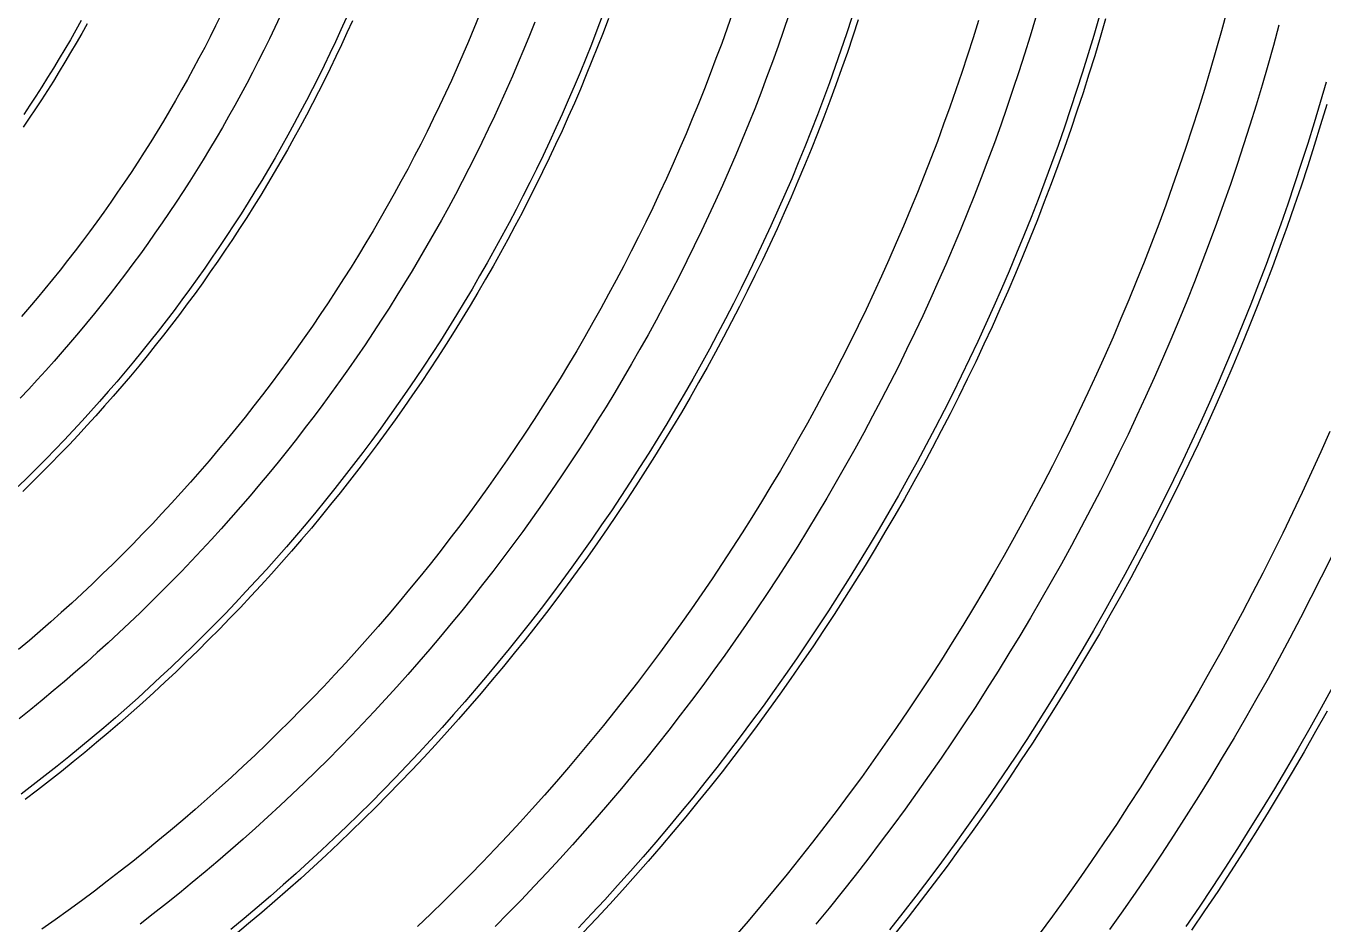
# Model space of a CAD drawing. Header units: metres. Extents: x 10 to 1210, y 10 to 2773.
# Drawn here: x 615.4 to 807.5, y 2079.5 to 2212.5 of the extents above; entities that cross this region are included whole.
import ezdxf

# ---------------------------------------------------------------- set-up
doc = ezdxf.new("R2010")
doc.units = ezdxf.units.M
for name, color, linetype in [('ACIKLIK', 5, 'Continuous'), ('CAM_SABLON', 4, 'Continuous'), ('DIS_KENAR_V91_Z3', 1, 'Continuous'), ('LAMBA_T4_Z4', 3, 'Continuous')]:
    doc.layers.add(name, color=color, linetype=linetype)

msp = doc.modelspace()

# ---------------------------------------------------------------- linework, layer by layer
at = {"layer": 'ACIKLIK'}
for points in [[(653.04, 2213.98), (652.25, 2212.3), (651.44, 2210.63), (650.62, 2208.96), (649.78, 2207.3), (648.93, 2205.65), (648.07, 2204), (647.19, 2202.37), (646.29, 2200.74), (645.39, 2199.11), (644.46, 2197.5), (643.53, 2195.89), (642.58, 2194.3), (641.61, 2192.71), (640.63, 2191.13), (639.64, 2189.56), (638.64, 2187.99), (637.62, 2186.44), (636.58, 2184.89), (635.54, 2183.36), (634.48, 2181.83), (633.41, 2180.31), (632.32, 2178.8), (631.22, 2177.3), (630.11, 2175.81), (628.98, 2174.33), (627.85, 2172.86), (626.7, 2171.4), (625.53, 2169.95), (624.36, 2168.52), (623.17, 2167.09), (621.97, 2165.67), (620.75, 2164.26), (619.53, 2162.86), (618.29, 2161.48), (617.04, 2160.1), (615.78, 2158.73), (614.5, 2157.38)], [(728.38, 2214.2), (727.58, 2211.86), (726.77, 2209.53), (725.93, 2207.21), (725.08, 2204.89), (724.2, 2202.58), (723.31, 2200.28), (722.39, 2197.99), (721.46, 2195.7), (720.5, 2193.42), (719.53, 2191.15), (718.53, 2188.89), (717.52, 2186.64), (716.48, 2184.4), (715.43, 2182.17), (714.36, 2179.94), (713.27, 2177.73), (712.15, 2175.52), (711.02, 2173.33), (709.87, 2171.14), (708.71, 2168.96), (707.52, 2166.8), (706.31, 2164.64), (705.08, 2162.5), (703.84, 2160.37), (702.58, 2158.24), (701.3, 2156.13), (700, 2154.03), (698.68, 2151.94), (697.34, 2149.87), (695.99, 2147.8), (694.62, 2145.75), (693.23, 2143.71), (691.82, 2141.68), (690.39, 2139.66), (688.95, 2137.66), (687.49, 2135.67), (686.01, 2133.69), (684.52, 2131.72), (683.01, 2129.77), (681.48, 2127.83), (679.93, 2125.9), (678.37, 2123.99), (676.79, 2122.09), (675.19, 2120.21), (673.58, 2118.34), (671.95, 2116.48), (670.31, 2114.64), (668.65, 2112.81), (666.97, 2110.99), (665.28, 2109.2), (663.57, 2107.41), (661.85, 2105.64), (660.11, 2103.89), (658.36, 2102.15), (656.59, 2100.43), (654.8, 2098.72), (653.01, 2097.03), (651.19, 2095.35), (649.36, 2093.69), (647.52, 2092.05), (645.66, 2090.42), (643.79, 2088.81), (641.91, 2087.21), (640.01, 2085.63), (638.1, 2084.07), (636.17, 2082.52), (634.23, 2080.99), (632.28, 2079.48)], [(764.9, 2213.68), (764.1, 2211.03), (763.28, 2208.38), (762.44, 2205.73), (761.57, 2203.1), (760.67, 2200.47), (759.76, 2197.85), (758.82, 2195.24), (757.86, 2192.63), (756.88, 2190.04), (755.87, 2187.45), (754.84, 2184.88), (753.79, 2182.31), (752.72, 2179.75), (751.62, 2177.2), (750.51, 2174.66), (749.37, 2172.13), (748.21, 2169.61), (747.02, 2167.1), (745.82, 2164.6), (744.59, 2162.11), (743.34, 2159.63), (742.07, 2157.16), (740.78, 2154.71), (739.46, 2152.26), (738.13, 2149.83), (736.77, 2147.41), (735.4, 2145), (734, 2142.6), (732.58, 2140.22), (731.14, 2137.85), (729.68, 2135.49), (728.2, 2133.14), (726.7, 2130.8), (725.18, 2128.48), (723.63, 2126.18), (722.07, 2123.88), (720.49, 2121.6), (718.89, 2119.34), (717.27, 2117.08), (715.63, 2114.85), (713.97, 2112.62), (712.29, 2110.41), (710.59, 2108.22), (708.87, 2106.04), (707.13, 2103.88), (705.38, 2101.73), (703.6, 2099.59), (701.81, 2097.48), (700, 2095.37), (698.17, 2093.29), (696.32, 2091.22), (694.45, 2089.16), (692.57, 2087.12), (690.67, 2085.1), (688.75, 2083.1), (686.81, 2081.11), (684.86, 2079.14)], [(690.74, 2213.11), (689.94, 2211.1), (689.12, 2209.09), (688.28, 2207.1), (687.43, 2205.11), (686.56, 2203.13), (685.67, 2201.16), (684.76, 2199.19), (683.84, 2197.23), (682.9, 2195.28), (681.94, 2193.34), (680.97, 2191.41), (679.98, 2189.49), (678.97, 2187.57), (677.95, 2185.66), (676.91, 2183.77), (675.85, 2181.88), (674.77, 2180), (673.68, 2178.13), (672.58, 2176.27), (671.45, 2174.42), (670.32, 2172.58), (669.16, 2170.75), (667.99, 2168.93), (666.8, 2167.12), (665.6, 2165.32), (664.38, 2163.53), (663.15, 2161.75), (661.9, 2159.99), (660.64, 2158.23), (659.36, 2156.48), (658.06, 2154.75), (656.75, 2153.03), (655.43, 2151.32), (654.09, 2149.62), (652.73, 2147.93), (651.36, 2146.25), (649.98, 2144.59), (648.58, 2142.94), (647.17, 2141.3), (645.74, 2139.67), (644.3, 2138.06), (642.84, 2136.45), (641.38, 2134.86), (639.89, 2133.29), (638.4, 2131.72), (636.89, 2130.17), (635.36, 2128.64), (633.83, 2127.11), (632.28, 2125.6), (630.71, 2124.11), (629.14, 2122.62), (627.55, 2121.16), (625.94, 2119.7), (624.33, 2118.26), (622.7, 2116.83), (621.06, 2115.42), (619.41, 2114.02), (617.75, 2112.64), (616.07, 2111.27), (614.38, 2109.91)], [(800.97, 2212.64), (800.16, 2209.66), (799.33, 2206.7), (798.46, 2203.74), (797.58, 2200.79), (796.66, 2197.85), (795.72, 2194.92), (794.76, 2191.99), (793.77, 2189.07), (792.75, 2186.17), (791.71, 2183.27), (790.65, 2180.38), (789.55, 2177.5), (788.44, 2174.63), (787.3, 2171.76), (786.13, 2168.91), (784.94, 2166.07), (783.72, 2163.24), (782.48, 2160.42), (781.22, 2157.61), (779.93, 2154.82), (778.61, 2152.03), (777.27, 2149.26), (775.91, 2146.49), (774.53, 2143.74), (773.11, 2141), (771.68, 2138.28), (770.22, 2135.56), (768.74, 2132.86), (767.24, 2130.17), (765.71, 2127.5), (764.15, 2124.84), (762.58, 2122.19), (760.98, 2119.56), (759.36, 2116.94), (757.72, 2114.33), (756.05, 2111.74), (754.36, 2109.17), (752.65, 2106.61), (750.92, 2104.06), (749.16, 2101.53), (747.38, 2099.01), (745.58, 2096.51), (743.76, 2094.03), (741.92, 2091.56), (740.05, 2089.11), (738.17, 2086.67), (736.26, 2084.25), (734.33, 2081.85), (732.38, 2079.46)], [(808.73, 2133.91), (807.23, 2130.88), (805.71, 2127.85), (804.16, 2124.84), (802.58, 2121.85), (800.98, 2118.86), (799.35, 2115.89), (797.7, 2112.94), (796.02, 2110), (794.31, 2107.08), (792.58, 2104.17), (790.82, 2101.27), (789.04, 2098.39), (787.24, 2095.53), (785.4, 2092.68), (783.55, 2089.85), (781.67, 2087.03), (779.76, 2084.23), (777.83, 2081.45), (775.88, 2078.69)]]:
    msp.add_lwpolyline(points, dxfattribs=at)
at = {"layer": 'CAM_SABLON'}
for points in [[(662.81, 2213.7), (662.01, 2211.94), (661.2, 2210.18), (660.37, 2208.43), (659.53, 2206.68), (658.68, 2204.94), (657.8, 2203.21), (656.92, 2201.49), (656.01, 2199.78), (655.1, 2198.07), (654.17, 2196.37), (653.22, 2194.68), (652.26, 2193), (651.28, 2191.33), (650.29, 2189.66), (649.29, 2188.01), (648.27, 2186.36), (647.23, 2184.72), (646.18, 2183.09), (645.12, 2181.47), (644.05, 2179.86), (642.96, 2178.26), (641.85, 2176.67), (640.73, 2175.08), (639.6, 2173.51), (638.46, 2171.95), (637.3, 2170.4), (636.12, 2168.86), (634.94, 2167.32), (633.74, 2165.8), (632.53, 2164.29), (631.3, 2162.79), (630.06, 2161.3), (628.81, 2159.82), (627.55, 2158.36), (626.27, 2156.9), (624.98, 2155.45), (623.68, 2154.02), (622.36, 2152.6), (621.03, 2151.19), (619.69, 2149.79), (618.34, 2148.4), (616.98, 2147.02), (615.6, 2145.66), (614.21, 2144.31)], [(700.72, 2214), (699.93, 2211.9), (699.12, 2209.81), (698.29, 2207.73), (697.44, 2205.65), (696.57, 2203.58), (695.68, 2201.52), (694.78, 2199.47), (693.86, 2197.42), (692.92, 2195.39), (691.96, 2193.36), (690.99, 2191.34), (690, 2189.33), (688.99, 2187.32), (687.96, 2185.33), (686.92, 2183.35), (685.86, 2181.37), (684.78, 2179.4), (683.68, 2177.45), (682.57, 2175.5), (681.44, 2173.56), (680.29, 2171.64), (679.13, 2169.72), (677.95, 2167.81), (676.75, 2165.91), (675.54, 2164.03), (674.31, 2162.15), (673.06, 2160.29), (671.8, 2158.43), (670.52, 2156.59), (669.23, 2154.76), (667.92, 2152.94), (666.59, 2151.13), (665.25, 2149.33), (663.89, 2147.55), (662.52, 2145.78), (661.13, 2144.01), (659.73, 2142.26), (658.31, 2140.53), (656.87, 2138.8), (655.42, 2137.09), (653.96, 2135.39), (652.48, 2133.71), (650.99, 2132.03), (649.48, 2130.37), (647.96, 2128.73), (646.42, 2127.09), (644.87, 2125.47), (643.31, 2123.87), (641.73, 2122.27), (640.13, 2120.69), (638.53, 2119.13), (636.91, 2117.58), (635.27, 2116.04), (633.63, 2114.52), (631.97, 2113.01), (630.29, 2111.52), (628.61, 2110.04), (626.91, 2108.58), (625.2, 2107.13), (623.47, 2105.69), (621.74, 2104.27), (619.99, 2102.87), (618.22, 2101.48), (616.45, 2100.11), (614.67, 2098.75)], [(737.71, 2213.77), (736.91, 2211.35), (736.09, 2208.93), (735.25, 2206.53), (734.39, 2204.13), (733.51, 2201.74), (732.61, 2199.36), (731.68, 2196.98), (730.74, 2194.61), (729.77, 2192.26), (728.79, 2189.91), (727.78, 2187.57), (726.76, 2185.23), (725.71, 2182.91), (724.64, 2180.6), (723.55, 2178.29), (722.45, 2176), (721.32, 2173.71), (720.17, 2171.43), (719.01, 2169.17), (717.82, 2166.91), (716.61, 2164.67), (715.39, 2162.44), (714.14, 2160.21), (712.88, 2158), (711.6, 2155.8), (710.29, 2153.61), (708.97, 2151.43), (707.63, 2149.26), (706.27, 2147.11), (704.89, 2144.97), (703.49, 2142.83), (702.08, 2140.72), (700.64, 2138.61), (699.19, 2136.52), (697.72, 2134.43), (696.23, 2132.37), (694.73, 2130.31), (693.2, 2128.27), (691.66, 2126.24), (690.1, 2124.23), (688.52, 2122.23), (686.93, 2120.24), (685.31, 2118.27), (683.68, 2116.31), (682.04, 2114.36), (680.38, 2112.43), (678.69, 2110.52), (677, 2108.61), (675.28, 2106.73), (673.56, 2104.86), (671.81, 2103), (670.05, 2101.16), (668.27, 2099.33), (666.48, 2097.52), (664.67, 2095.73), (662.84, 2093.95), (661, 2092.19), (659.14, 2090.44), (657.27, 2088.72), (655.39, 2087), (653.48, 2085.31), (651.57, 2083.62), (649.64, 2081.96), (647.69, 2080.32), (645.73, 2078.69)], [(774.33, 2213.87), (773.53, 2211.13), (772.71, 2208.39), (771.87, 2205.67), (771, 2202.95), (770.1, 2200.24), (769.18, 2197.54), (768.24, 2194.85), (767.28, 2192.16), (766.29, 2189.48), (765.28, 2186.81), (764.25, 2184.15), (763.19, 2181.5), (762.11, 2178.86), (761, 2176.23), (759.88, 2173.61), (758.73, 2171), (757.56, 2168.4), (756.36, 2165.8), (755.15, 2163.22), (753.91, 2160.65), (752.64, 2158.09), (751.36, 2155.55), (750.05, 2153.01), (748.72, 2150.48), (747.37, 2147.97), (746, 2145.47), (744.61, 2142.98), (743.19, 2140.5), (741.75, 2138.04), (740.29, 2135.58), (738.81, 2133.14), (737.31, 2130.72), (735.79, 2128.3), (734.25, 2125.9), (732.68, 2123.52), (731.1, 2121.14), (729.49, 2118.79), (727.86, 2116.44), (726.22, 2114.11), (724.55, 2111.79), (722.86, 2109.49), (721.15, 2107.21), (719.43, 2104.94), (717.68, 2102.68), (715.91, 2100.44), (714.13, 2098.21), (712.32, 2096), (710.5, 2093.81), (708.65, 2091.63), (706.79, 2089.47), (704.91, 2087.32), (703.01, 2085.19), (701.09, 2083.08), (699.15, 2080.99), (697.2, 2078.91)], [(623.55, 2213.34), (622.76, 2211.92), (621.95, 2210.5), (621.12, 2209.09), (620.29, 2207.69), (619.44, 2206.29), (618.58, 2204.91), (617.71, 2203.53), (616.83, 2202.15), (615.94, 2200.79), (615.03, 2199.43)], [(807.98, 2204.22), (807.09, 2201.19), (806.18, 2198.16), (805.25, 2195.14), (804.28, 2192.14), (803.29, 2189.14), (802.28, 2186.14), (801.24, 2183.16), (800.17, 2180.19), (799.08, 2177.22), (797.96, 2174.27), (796.81, 2171.33), (795.64, 2168.39), (794.44, 2165.47), (793.22, 2162.56), (791.98, 2159.65), (790.7, 2156.76), (789.41, 2153.88), (788.08, 2151.01), (786.74, 2148.16), (785.36, 2145.31), (783.97, 2142.48), (782.54, 2139.66), (781.1, 2136.85), (779.63, 2134.05), (778.13, 2131.27), (776.61, 2128.5), (775.07, 2125.74), (773.5, 2123), (771.91, 2120.27), (770.29, 2117.56), (768.66, 2114.86), (766.99, 2112.17), (765.31, 2109.5), (763.6, 2106.84), (761.87, 2104.2), (760.11, 2101.57), (758.33, 2098.96), (756.53, 2096.37), (754.71, 2093.79), (752.86, 2091.22), (751, 2088.67), (749.11, 2086.14), (747.19, 2083.63), (745.26, 2081.13), (743.3, 2078.65)], [(808.89, 2114.57), (807.22, 2111.53), (805.53, 2108.51), (803.81, 2105.5), (802.07, 2102.51), (800.3, 2099.53), (798.5, 2096.57), (796.67, 2093.62), (794.83, 2090.69), (792.95, 2087.78), (791.05, 2084.88), (789.13, 2082), (787.18, 2079.14)]]:
    msp.add_lwpolyline(points, dxfattribs=at)
at = {"layer": 'DIS_KENAR_V91_Z3'}
for points in [[(682.52, 2214.09), (681.73, 2212.16), (680.92, 2210.22), (680.09, 2208.3), (679.25, 2206.38), (678.39, 2204.47), (677.51, 2202.57), (676.62, 2200.68), (675.71, 2198.79), (674.78, 2196.91), (673.84, 2195.04), (672.88, 2193.18), (671.91, 2191.33), (670.92, 2189.48), (669.91, 2187.65), (668.89, 2185.82), (667.85, 2184), (666.79, 2182.19), (665.72, 2180.39), (664.63, 2178.6), (663.53, 2176.82), (662.41, 2175.05), (661.28, 2173.29), (660.13, 2171.54), (658.97, 2169.79), (657.79, 2168.06), (656.6, 2166.34), (655.39, 2164.63), (654.16, 2162.93), (652.93, 2161.24), (651.67, 2159.56), (650.4, 2157.9), (649.12, 2156.24), (647.83, 2154.6), (646.52, 2152.96), (645.19, 2151.34), (643.85, 2149.73), (642.5, 2148.13), (641.13, 2146.55), (639.75, 2144.97), (638.35, 2143.41), (636.95, 2141.86), (635.52, 2140.32), (634.09, 2138.79), (632.64, 2137.28), (631.18, 2135.78), (629.71, 2134.29), (628.22, 2132.82), (626.72, 2131.36), (625.21, 2129.91), (623.68, 2128.48), (622.14, 2127.05), (620.59, 2125.65), (619.03, 2124.25), (617.45, 2122.87), (615.87, 2121.5), (614.27, 2120.15)], [(644.25, 2214.13), (643.46, 2212.53), (642.66, 2210.93), (641.84, 2209.34), (641, 2207.76), (640.16, 2206.18), (639.3, 2204.61), (638.42, 2203.05), (637.54, 2201.5), (636.63, 2199.95), (635.72, 2198.42), (634.79, 2196.89), (633.85, 2195.37), (632.9, 2193.85), (631.93, 2192.35), (630.95, 2190.85), (629.95, 2189.37), (628.95, 2187.89), (627.93, 2186.42), (626.89, 2184.96), (625.85, 2183.5), (624.79, 2182.06), (623.72, 2180.63), (622.64, 2179.2), (621.54, 2177.79), (620.43, 2176.38), (619.31, 2174.99), (618.18, 2173.6), (617.04, 2172.23), (615.88, 2170.86), (614.72, 2169.51)], [(720.02, 2214.47), (719.23, 2212.2), (718.42, 2209.94), (717.58, 2207.69), (716.73, 2205.45), (715.86, 2203.21), (714.98, 2200.98), (714.07, 2198.76), (713.14, 2196.55), (712.19, 2194.34), (711.23, 2192.15), (710.24, 2189.96), (709.23, 2187.78), (708.21, 2185.61), (707.17, 2183.45), (706.11, 2181.3), (705.03, 2179.15), (703.93, 2177.02), (702.81, 2174.9), (701.67, 2172.78), (700.52, 2170.68), (699.35, 2168.58), (698.16, 2166.5), (696.95, 2164.43), (695.72, 2162.36), (694.48, 2160.31), (693.21, 2158.27), (691.93, 2156.24), (690.63, 2154.22), (689.32, 2152.22), (687.99, 2150.22), (686.63, 2148.24), (685.27, 2146.27), (683.88, 2144.31), (682.48, 2142.36), (681.06, 2140.42), (679.62, 2138.5), (678.17, 2136.59), (676.7, 2134.69), (675.22, 2132.81), (673.72, 2130.94), (672.2, 2129.08), (670.66, 2127.23), (669.11, 2125.4), (667.55, 2123.58), (665.96, 2121.78), (664.36, 2119.99), (662.75, 2118.21), (661.12, 2116.45), (659.48, 2114.7), (657.82, 2112.97), (656.14, 2111.25), (654.45, 2109.55), (652.75, 2107.86), (651.03, 2106.18), (649.3, 2104.52), (647.55, 2102.88), (645.79, 2101.25), (644.01, 2099.64), (642.22, 2098.04), (640.42, 2096.45), (638.6, 2094.89), (636.77, 2093.34), (634.92, 2091.8), (633.06, 2090.28), (631.19, 2088.78), (629.31, 2087.3), (627.41, 2085.83), (625.5, 2084.38), (623.58, 2082.94), (621.64, 2081.52), (619.69, 2080.12), (617.73, 2078.73)], [(793.24, 2214.71), (792.45, 2211.8), (791.64, 2208.91), (790.79, 2206.01), (789.93, 2203.13), (789.03, 2200.26), (788.11, 2197.39), (787.17, 2194.53), (786.2, 2191.68), (785.21, 2188.84), (784.19, 2186), (783.15, 2183.18), (782.09, 2180.36), (780.99, 2177.56), (779.88, 2174.76), (778.74, 2171.97), (777.57, 2169.2), (776.39, 2166.43), (775.17, 2163.68), (773.94, 2160.93), (772.68, 2158.2), (771.39, 2155.47), (770.08, 2152.76), (768.75, 2150.06), (767.4, 2147.37), (766.02, 2144.7), (764.62, 2142.03), (763.19, 2139.38), (761.74, 2136.74), (760.27, 2134.11), (758.78, 2131.5), (757.26, 2128.9), (755.72, 2126.31), (754.16, 2123.74), (752.58, 2121.18), (750.97, 2118.63), (749.34, 2116.1), (747.69, 2113.58), (746.02, 2111.08), (744.32, 2108.59), (742.61, 2106.12), (740.87, 2103.66), (739.11, 2101.21), (737.33, 2098.79), (735.53, 2096.37), (733.71, 2093.98), (731.86, 2091.6), (730, 2089.23), (728.12, 2086.88), (726.21, 2084.55), (724.29, 2082.24), (722.34, 2079.94), (720.37, 2077.66)], [(756.45, 2213.36), (755.65, 2210.78), (754.83, 2208.2), (753.98, 2205.64), (753.11, 2203.07), (752.22, 2200.52), (751.3, 2197.97), (750.37, 2195.44), (749.41, 2192.91), (748.43, 2190.38), (747.43, 2187.87), (746.4, 2185.37), (745.36, 2182.87), (744.29, 2180.39), (743.2, 2177.91), (742.09, 2175.45), (740.96, 2172.99), (739.8, 2170.54), (738.63, 2168.1), (737.43, 2165.68), (736.21, 2163.26), (734.97, 2160.86), (733.71, 2158.46), (732.43, 2156.08), (731.13, 2153.71), (729.81, 2151.35), (728.47, 2149), (727.11, 2146.66), (725.72, 2144.34), (724.32, 2142.03), (722.89, 2139.73), (721.45, 2137.44), (719.99, 2135.16), (718.5, 2132.9), (717, 2130.65), (715.48, 2128.41), (713.94, 2126.19), (712.38, 2123.98), (710.8, 2121.79), (709.2, 2119.6), (707.58, 2117.44), (705.94, 2115.28), (704.28, 2113.14), (702.61, 2111.02), (700.92, 2108.91), (699.2, 2106.82), (697.47, 2104.74), (695.73, 2102.67), (693.96, 2100.62), (692.18, 2098.59), (690.37, 2096.57), (688.56, 2094.57), (686.72, 2092.58), (684.87, 2090.61), (683, 2088.66), (681.11, 2086.72), (679.2, 2084.8), (677.28, 2082.89), (675.34, 2081), (673.39, 2079.13)], [(808.48, 2152.48), (807.15, 2149.44), (805.79, 2146.42), (804.4, 2143.41), (802.98, 2140.41), (801.54, 2137.42), (800.08, 2134.44), (798.58, 2131.48), (797.06, 2128.54), (795.52, 2125.6), (793.95, 2122.68), (792.36, 2119.77), (790.74, 2116.88), (789.09, 2114), (787.42, 2111.14), (785.72, 2108.29), (784, 2105.45), (782.26, 2102.63), (780.49, 2099.83), (778.69, 2097.04), (776.88, 2094.26), (775.03, 2091.51), (773.17, 2088.77), (771.28, 2086.04), (769.36, 2083.33), (767.43, 2080.64), (765.47, 2077.97)]]:
    msp.add_lwpolyline(points, dxfattribs=at)
at = {"layer": 'LAMBA_T4_Z4'}
for points in [[(701.66, 2213.65), (700.86, 2211.54), (700.05, 2209.44), (699.21, 2207.35), (698.36, 2205.27), (697.49, 2203.19), (696.6, 2201.12), (695.69, 2199.06), (694.77, 2197.01), (693.83, 2194.96), (692.87, 2192.93), (691.89, 2190.9), (690.89, 2188.88), (689.88, 2186.87), (688.85, 2184.87), (687.8, 2182.88), (686.73, 2180.89), (685.65, 2178.92), (684.55, 2176.95), (683.43, 2175), (682.3, 2173.06), (681.15, 2171.12), (679.98, 2169.2), (678.8, 2167.28), (677.59, 2165.38), (676.38, 2163.48), (675.14, 2161.6), (673.89, 2159.73), (672.62, 2157.87), (671.34, 2156.02), (670.04, 2154.18), (668.73, 2152.35), (667.39, 2150.54), (666.05, 2148.73), (664.69, 2146.94), (663.31, 2145.16), (661.91, 2143.39), (660.5, 2141.64), (659.08, 2139.89), (657.64, 2138.16), (656.18, 2136.44), (654.71, 2134.74), (653.23, 2133.04), (651.73, 2131.36), (650.22, 2129.7), (648.69, 2128.04), (647.15, 2126.4), (645.59, 2124.78), (644.02, 2123.17), (642.43, 2121.57), (640.83, 2119.98), (639.22, 2118.41), (637.6, 2116.85), (635.96, 2115.31), (634.3, 2113.78), (632.64, 2112.27), (630.96, 2110.77), (629.26, 2109.29), (627.56, 2107.82), (625.84, 2106.36), (624.11, 2104.92), (622.36, 2103.5), (620.61, 2102.09), (618.84, 2100.69), (617.06, 2099.31), (615.27, 2097.95)], [(738.66, 2213.46), (737.86, 2211.03), (737.04, 2208.61), (736.19, 2206.19), (735.33, 2203.79), (734.44, 2201.39), (733.54, 2199), (732.61, 2196.62), (731.66, 2194.24), (730.7, 2191.87), (729.71, 2189.52), (728.7, 2187.17), (727.67, 2184.83), (726.62, 2182.49), (725.55, 2180.17), (724.46, 2177.86), (723.35, 2175.56), (722.22, 2173.26), (721.06, 2170.98), (719.89, 2168.71), (718.7, 2166.44), (717.49, 2164.19), (716.26, 2161.95), (715.01, 2159.72), (713.75, 2157.5), (712.46, 2155.29), (711.15, 2153.09), (709.82, 2150.91), (708.48, 2148.73), (707.11, 2146.57), (705.73, 2144.42), (704.33, 2142.28), (702.91, 2140.16), (701.47, 2138.04), (700.01, 2135.94), (698.54, 2133.85), (697.04, 2131.78), (695.53, 2129.72), (694, 2127.67), (692.45, 2125.63), (690.89, 2123.61), (689.3, 2121.6), (687.7, 2119.61), (686.09, 2117.63), (684.45, 2115.66), (682.8, 2113.71), (681.13, 2111.77), (679.44, 2109.85), (677.74, 2107.94), (676.02, 2106.05), (674.29, 2104.17), (672.53, 2102.31), (670.77, 2100.47), (668.98, 2098.63), (667.18, 2096.82), (665.37, 2095.02), (663.53, 2093.23), (661.69, 2091.47), (659.83, 2089.71), (657.95, 2087.98), (656.06, 2086.26), (654.15, 2084.56), (652.23, 2082.87), (650.29, 2081.2), (648.34, 2079.55), (646.37, 2077.91)], [(775.29, 2213.59), (774.49, 2210.84), (773.67, 2208.1), (772.82, 2205.37), (771.95, 2202.64), (771.05, 2199.92), (770.13, 2197.21), (769.19, 2194.51), (768.22, 2191.82), (767.23, 2189.13), (766.21, 2186.46), (765.18, 2183.79), (764.12, 2181.13), (763.03, 2178.48), (761.93, 2175.84), (760.8, 2173.21), (759.64, 2170.59), (758.47, 2167.98), (757.27, 2165.38), (756.05, 2162.79), (754.8, 2160.21), (753.54, 2157.65), (752.25, 2155.09), (750.94, 2152.55), (749.61, 2150.01), (748.25, 2147.49), (746.88, 2144.98), (745.48, 2142.49), (744.06, 2140), (742.61, 2137.53), (741.15, 2135.07), (739.67, 2132.62), (738.16, 2130.19), (736.63, 2127.77), (735.08, 2125.36), (733.51, 2122.96), (731.92, 2120.58), (730.31, 2118.22), (728.68, 2115.87), (727.03, 2113.53), (725.36, 2111.21), (723.66, 2108.9), (721.95, 2106.6), (720.22, 2104.33), (718.47, 2102.06), (716.7, 2099.82), (714.9, 2097.58), (713.09, 2095.37), (711.26, 2093.17), (709.41, 2090.98), (707.54, 2088.81), (705.66, 2086.66), (703.75, 2084.53), (701.83, 2082.41), (699.88, 2080.3), (697.92, 2078.22)], [(663.72, 2213.3), (662.92, 2211.52), (662.11, 2209.76), (661.28, 2208), (660.43, 2206.24), (659.57, 2204.5), (658.69, 2202.76), (657.8, 2201.03), (656.9, 2199.31), (655.98, 2197.59), (655.04, 2195.89), (654.09, 2194.19), (653.12, 2192.5), (652.14, 2190.82), (651.15, 2189.15), (650.14, 2187.48), (649.11, 2185.83), (648.08, 2184.18), (647.02, 2182.55), (645.96, 2180.92), (644.88, 2179.3), (643.78, 2177.69), (642.67, 2176.09), (641.55, 2174.5), (640.41, 2172.92), (639.26, 2171.35), (638.1, 2169.8), (636.92, 2168.25), (635.73, 2166.71), (634.52, 2165.18), (633.3, 2163.66), (632.07, 2162.15), (630.83, 2160.66), (629.57, 2159.17), (628.3, 2157.7), (627.02, 2156.24), (625.72, 2154.78), (624.41, 2153.34), (623.09, 2151.91), (621.76, 2150.5), (620.41, 2149.09), (619.05, 2147.7), (617.68, 2146.32), (616.3, 2144.95), (614.91, 2143.59)], [(624.43, 2212.86), (623.63, 2211.42), (622.81, 2210), (621.99, 2208.58), (621.15, 2207.17), (620.3, 2205.77), (619.43, 2204.38), (618.56, 2202.99), (617.67, 2201.61), (616.77, 2200.24), (615.86, 2198.87), (614.94, 2197.52)], [(808.05, 2200.9), (807.14, 2197.87), (806.2, 2194.84), (805.23, 2191.83), (804.24, 2188.82), (803.22, 2185.82), (802.18, 2182.83), (801.11, 2179.85), (800.01, 2176.87), (798.89, 2173.91), (797.74, 2170.96), (796.57, 2168.02), (795.37, 2165.09), (794.14, 2162.16), (792.89, 2159.25), (791.62, 2156.35), (790.32, 2153.47), (788.99, 2150.59), (787.64, 2147.72), (786.26, 2144.87), (784.86, 2142.03), (783.44, 2139.2), (781.98, 2136.39), (780.51, 2133.58), (779.01, 2130.79), (777.49, 2128.01), (775.94, 2125.25), (774.37, 2122.5), (772.77, 2119.76), (771.15, 2117.04), (769.51, 2114.33), (767.84, 2111.64), (766.15, 2108.96), (764.44, 2106.3), (762.7, 2103.65), (760.94, 2101.01), (759.16, 2098.39), (757.35, 2095.79), (755.52, 2093.2), (753.67, 2090.63), (751.8, 2088.08), (749.9, 2085.54), (747.99, 2083.02), (746.05, 2080.51), (744.09, 2078.03)], [(808.1, 2111.05), (806.4, 2108.02), (804.68, 2105), (802.93, 2102), (801.15, 2099.01), (799.35, 2096.05), (797.52, 2093.09), (795.67, 2090.15), (793.79, 2087.23), (791.89, 2084.33), (789.96, 2081.44), (788, 2078.57)]]:
    msp.add_lwpolyline(points, dxfattribs=at)

doc.saveas('drawing.dxf')
